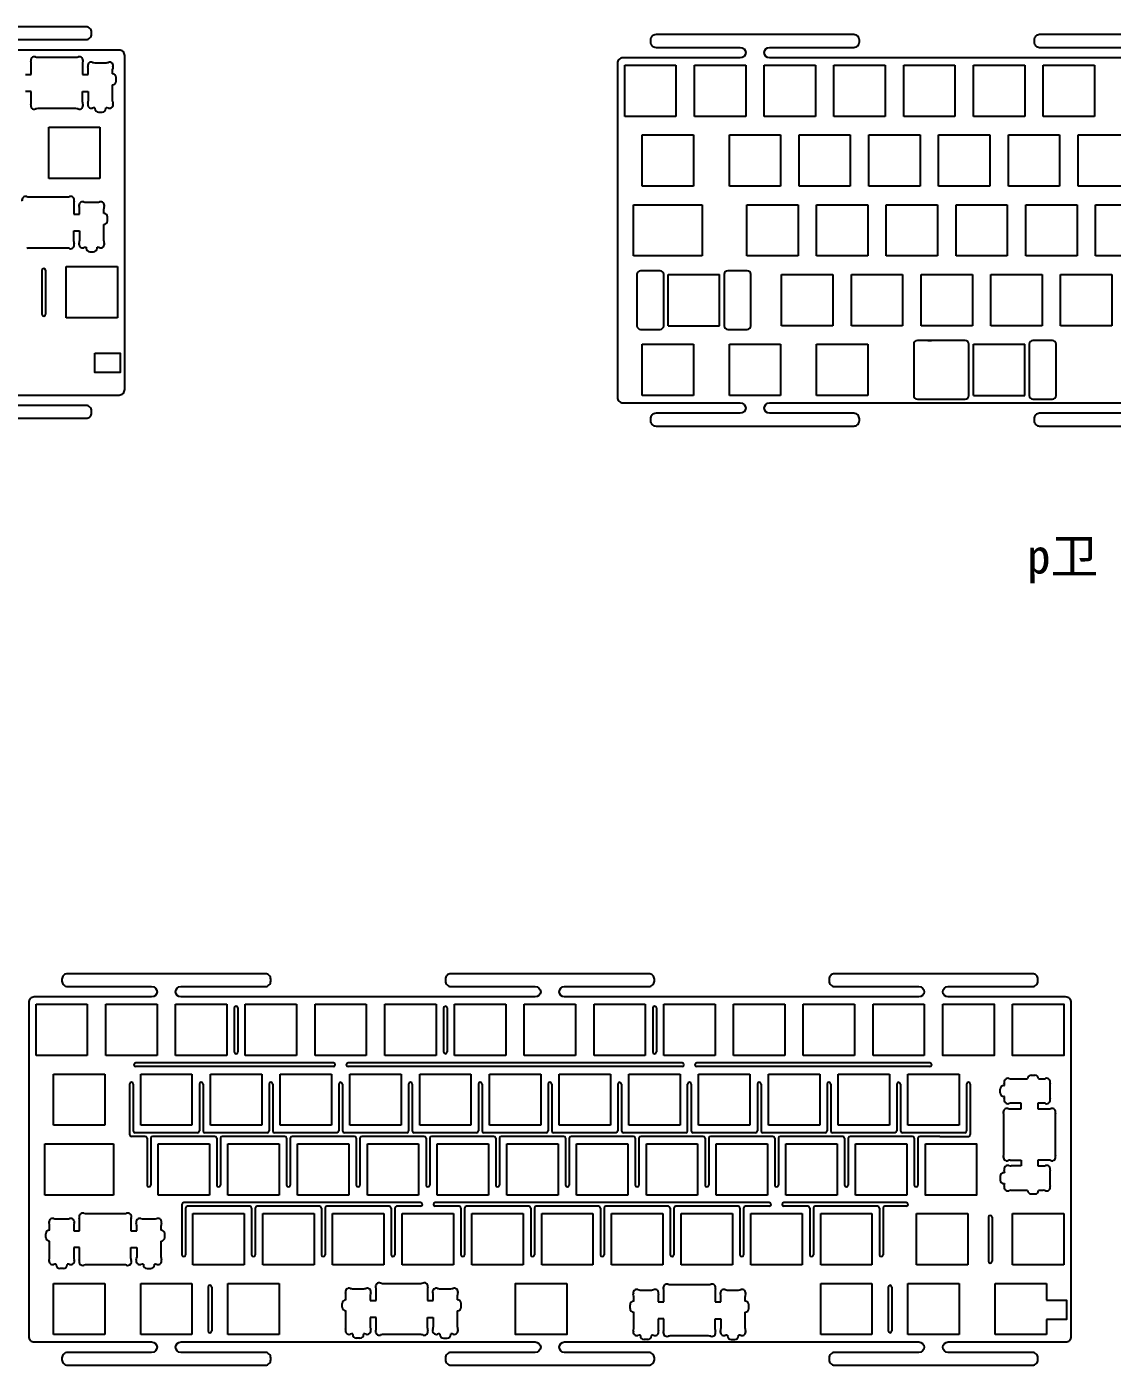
# Model space of a CAD drawing. Header units: millimetres. Extents: x 129 to 1846, y -253 to 443.
# Drawn here: x 895.4 to 1191.9, y 67.9 to 433.4 of the extents above; entities that cross this region are included whole.
import ezdxf

# ---------------------------------------------------------------- set-up
doc = ezdxf.new("R2010")
doc.units = ezdxf.units.MM
doc.layers.add('BoardOutLine', color=6, linetype='Continuous', true_color=0xff00ff)
doc.layers.add('SUIT-00-06_PBL7', color=7, linetype='Continuous')
doc.layers.add('上壳', color=10, linetype='Continuous')

msp = doc.modelspace()

# ---------------------------------------------------------------- linework, layer by layer
at = {"color": 0}
for p, q in [((1058.73, 422.87), (1072.73, 422.87)), ((1058.73, 408.87), (1058.73, 422.87)), ((1072.73, 422.87), (1072.73, 408.87)), ((1077.78, 422.87), (1091.78, 422.87)), ((1077.78, 408.87), (1077.78, 422.87)), ((1091.78, 422.87), (1091.78, 408.87)), ((1096.83, 422.87), (1110.83, 422.87)), ((1096.83, 408.87), (1096.83, 422.87)), ((1110.83, 422.87), (1110.83, 408.87)), ((1115.88, 422.87), (1129.88, 422.87)), ((1115.88, 408.87), (1115.88, 422.87)), ((1129.88, 422.87), (1129.88, 408.87)), ((1134.93, 422.87), (1148.93, 422.87)), ((1134.93, 408.87), (1134.93, 422.87)), ((1148.93, 422.87), (1148.93, 408.87)), ((1153.98, 422.87), (1167.98, 422.87)), ((1153.98, 408.87), (1153.98, 422.87)), ((1167.98, 422.87), (1167.98, 408.87)), ((1173.03, 422.87), (1187.03, 422.87)), ((1173.03, 408.87), (1173.03, 422.87)), ((1187.03, 422.87), (1187.03, 408.87)), ((901.4, 405.96), (915.4, 405.96)), ((901.4, 391.96), (901.4, 405.96)), ((915.4, 405.96), (915.4, 391.96)), ((1072.73, 408.87), (1058.73, 408.87)), ((1091.78, 408.87), (1077.78, 408.87)), ((1110.83, 408.87), (1096.83, 408.87)), ((1129.88, 408.87), (1115.88, 408.87)), ((1148.93, 408.87), (1134.93, 408.87)), ((1167.98, 408.87), (1153.98, 408.87)), ((1187.03, 408.87), (1173.03, 408.87)), ((1063.49, 403.82), (1077.49, 403.82)), ((1063.49, 389.82), (1063.49, 403.82)), ((1077.49, 403.82), (1077.49, 389.82)), ((1087.31, 403.82), (1101.3, 403.82)), ((1087.31, 389.82), (1087.31, 403.82)), ((1101.3, 403.82), (1101.3, 389.82)), ((1106.36, 403.82), (1120.35, 403.82)), ((1106.36, 389.82), (1106.36, 403.82)), ((1120.35, 403.82), (1120.35, 389.82)), ((1125.41, 403.82), (1139.4, 403.82)), ((1125.41, 389.82), (1125.41, 403.82)), ((1139.4, 403.82), (1139.4, 389.82)), ((1144.46, 403.82), (1158.45, 403.82)), ((1144.46, 389.82), (1144.46, 403.82)), ((1158.45, 403.82), (1158.45, 389.82)), ((1163.51, 403.82), (1177.5, 403.82)), ((1163.51, 389.82), (1163.51, 403.82)), ((1177.5, 403.82), (1177.5, 389.82)), ((1182.56, 403.82), (1196.55, 403.82)), ((1182.56, 389.82), (1182.56, 403.82)), ((915.4, 391.96), (901.4, 391.96)), ((1077.49, 389.82), (1063.49, 389.82)), ((1101.3, 389.82), (1087.31, 389.82)), ((1120.35, 389.82), (1106.36, 389.82)), ((1139.4, 389.82), (1125.41, 389.82)), ((1158.45, 389.82), (1144.46, 389.82)), ((1177.5, 389.82), (1163.51, 389.82)), ((1196.55, 389.82), (1182.56, 389.82)), ((1092.07, 384.77), (1106.07, 384.77)), ((1092.07, 370.77), (1092.07, 384.77)), ((1106.07, 384.77), (1106.07, 370.77)), ((1111.12, 384.77), (1125.12, 384.77)), ((1111.12, 370.77), (1111.12, 384.77)), ((1125.12, 384.77), (1125.12, 370.77)), ((1130.17, 384.77), (1144.17, 384.77)), ((1130.17, 370.77), (1130.17, 384.77)), ((1144.17, 384.77), (1144.17, 370.77)), ((1149.22, 384.77), (1163.22, 384.77)), ((1149.22, 370.77), (1149.22, 384.77)), ((1163.22, 384.77), (1163.22, 370.77)), ((1168.27, 384.77), (1182.27, 384.77)), ((1168.27, 370.77), (1168.27, 384.77)), ((1182.27, 384.77), (1182.27, 370.77)), ((1187.32, 384.77), (1201.32, 384.77)), ((1187.32, 370.77), (1187.32, 384.77)), ((1106.07, 370.77), (1092.07, 370.77)), ((1125.12, 370.77), (1111.12, 370.77)), ((1144.17, 370.77), (1130.17, 370.77)), ((1163.22, 370.77), (1149.22, 370.77)), ((1182.27, 370.77), (1168.27, 370.77)), ((1201.32, 370.77), (1187.32, 370.77)), ((906.16, 367.86), (920.16, 367.86)), ((906.16, 353.86), (906.16, 367.86)), ((920.16, 367.86), (920.16, 353.86)), ((1101.59, 365.72), (1115.59, 365.72)), ((1101.59, 351.72), (1101.59, 365.72)), ((1115.59, 365.72), (1115.59, 351.72)), ((1120.64, 365.72), (1134.64, 365.72)), ((1120.64, 351.72), (1120.64, 365.72)), ((1134.64, 365.72), (1134.64, 351.72)), ((1139.69, 365.72), (1153.69, 365.72)), ((1139.69, 351.72), (1139.69, 365.72)), ((1153.69, 365.72), (1153.69, 351.72)), ((1158.74, 365.72), (1172.74, 365.72)), ((1158.74, 351.72), (1158.74, 365.72)), ((1172.74, 365.72), (1172.74, 351.72)), ((1177.79, 365.72), (1191.79, 365.72)), ((1177.79, 351.72), (1177.79, 365.72)), ((1191.79, 365.72), (1191.79, 351.72)), ((920.16, 353.86), (906.16, 353.86)), ((1115.59, 351.72), (1101.59, 351.72)), ((1134.64, 351.72), (1120.64, 351.72)), ((1153.69, 351.72), (1139.69, 351.72)), ((1172.74, 351.72), (1158.74, 351.72)), ((1191.79, 351.72), (1177.79, 351.72)), ((1063.49, 346.67), (1077.49, 346.67)), ((1063.49, 332.67), (1063.49, 346.67)), ((1077.49, 346.67), (1077.49, 332.67)), ((1087.31, 346.67), (1101.3, 346.67)), ((1087.31, 332.67), (1087.31, 346.67)), ((1101.3, 346.67), (1101.3, 332.67)), ((1111.12, 346.67), (1125.12, 346.67)), ((1111.12, 332.67), (1111.12, 346.67)), ((1125.12, 346.67), (1125.12, 332.67)), ((1077.49, 332.67), (1063.49, 332.67)), ((1101.3, 332.67), (1087.31, 332.67)), ((1125.12, 332.67), (1111.12, 332.67)), ((897.96, 166.44), (911.96, 166.44)), ((897.96, 152.45), (897.96, 166.44)), ((911.96, 166.44), (911.96, 152.45)), ((917.01, 166.44), (931.01, 166.44)), ((917.01, 152.45), (917.01, 166.44)), ((931.01, 166.44), (931.01, 152.45)), ((936.06, 166.44), (950.06, 166.44)), ((936.06, 152.45), (936.06, 166.44)), ((950.06, 166.44), (950.06, 152.45)), ((955.11, 166.44), (969.11, 166.44)), ((955.11, 152.45), (955.11, 166.44)), ((969.11, 166.44), (969.11, 152.45)), ((974.16, 166.44), (988.16, 166.44)), ((974.16, 152.45), (974.16, 166.44)), ((988.16, 166.44), (988.16, 152.45)), ((993.21, 166.44), (1007.21, 166.44)), ((993.21, 152.45), (993.21, 166.44)), ((1007.21, 166.44), (1007.21, 152.45)), ((1012.26, 166.44), (1026.26, 166.44)), ((1012.26, 152.45), (1012.26, 166.44)), ((1026.26, 166.44), (1026.26, 152.45)), ((1031.31, 166.44), (1045.31, 166.44)), ((1031.31, 152.45), (1031.31, 166.44)), ((1045.31, 166.44), (1045.31, 152.45)), ((1050.36, 166.44), (1064.36, 166.44)), ((1050.36, 152.45), (1050.36, 166.44)), ((1064.36, 166.44), (1064.36, 152.45)), ((1069.41, 166.44), (1083.41, 166.44)), ((1069.41, 152.45), (1069.41, 166.44)), ((1083.41, 166.44), (1083.41, 152.45)), ((1088.46, 166.44), (1102.46, 166.44)), ((1088.46, 152.45), (1088.46, 166.44)), ((1102.46, 166.44), (1102.46, 152.45)), ((1107.51, 166.44), (1121.51, 166.44)), ((1107.51, 152.45), (1107.51, 166.44)), ((1121.51, 166.44), (1121.51, 152.45)), ((1126.56, 166.44), (1140.56, 166.44)), ((1126.56, 152.45), (1126.56, 166.44)), ((1140.56, 166.44), (1140.56, 152.45)), ((911.96, 152.45), (897.96, 152.45)), ((931.01, 152.45), (917.01, 152.45)), ((950.06, 152.45), (936.06, 152.45)), ((969.11, 152.45), (955.11, 152.45)), ((988.16, 152.45), (974.16, 152.45)), ((1007.21, 152.45), (993.21, 152.45)), ((1026.26, 152.45), (1012.26, 152.45)), ((1045.31, 152.45), (1031.31, 152.45)), ((1064.36, 152.45), (1050.36, 152.45)), ((1083.41, 152.45), (1069.41, 152.45)), ((1102.46, 152.45), (1088.46, 152.45)), ((1121.51, 152.45), (1107.51, 152.45)), ((1140.56, 152.45), (1126.56, 152.45)), ((902.72, 147.4), (916.72, 147.4)), ((902.72, 133.4), (902.72, 147.4)), ((916.72, 147.4), (916.72, 133.4)), ((926.53, 147.4), (940.53, 147.4)), ((926.53, 133.4), (926.53, 147.4)), ((940.53, 147.4), (940.53, 133.4)), ((945.58, 147.4), (959.58, 147.4)), ((945.58, 133.4), (945.58, 147.4)), ((959.58, 147.4), (959.58, 133.4)), ((964.63, 147.4), (978.63, 147.4)), ((964.63, 133.4), (964.63, 147.4)), ((978.63, 147.4), (978.63, 133.4)), ((983.68, 147.4), (997.68, 147.4)), ((983.68, 133.4), (983.68, 147.4)), ((997.68, 147.4), (997.68, 133.4)), ((1002.73, 147.4), (1016.73, 147.4)), ((1002.73, 133.4), (1002.73, 147.4)), ((1016.73, 147.4), (1016.73, 133.4)), ((1021.78, 147.4), (1035.78, 147.4)), ((1021.78, 133.4), (1021.78, 147.4)), ((1035.78, 147.4), (1035.78, 133.4)), ((1040.83, 147.4), (1054.83, 147.4)), ((1040.83, 133.4), (1040.83, 147.4)), ((1054.83, 147.4), (1054.83, 133.4)), ((1059.88, 147.4), (1073.88, 147.4)), ((1059.88, 133.4), (1059.88, 147.4)), ((1073.88, 147.4), (1073.88, 133.4)), ((1078.93, 147.4), (1092.93, 147.4)), ((1078.93, 133.4), (1078.93, 147.4)), ((1092.93, 147.4), (1092.93, 133.4)), ((1097.98, 147.4), (1111.98, 147.4)), ((1097.98, 133.4), (1097.98, 147.4)), ((1111.98, 147.4), (1111.98, 133.4)), ((1117.03, 147.4), (1131.03, 147.4)), ((1117.03, 133.4), (1117.03, 147.4)), ((1131.03, 147.4), (1131.03, 133.4)), ((1136.08, 147.4), (1150.08, 147.4)), ((1136.08, 133.4), (1136.08, 147.4)), ((1150.08, 147.4), (1150.08, 133.4)), ((916.72, 133.4), (902.72, 133.4)), ((940.53, 133.4), (926.53, 133.4)), ((959.58, 133.4), (945.58, 133.4)), ((978.63, 133.4), (964.63, 133.4)), ((997.68, 133.4), (983.68, 133.4)), ((1016.73, 133.4), (1002.73, 133.4)), ((1035.78, 133.4), (1021.78, 133.4)), ((1054.83, 133.4), (1040.83, 133.4)), ((1073.88, 133.4), (1059.88, 133.4)), ((1092.93, 133.4), (1078.93, 133.4)), ((1111.98, 133.4), (1097.98, 133.4)), ((1131.03, 133.4), (1117.03, 133.4)), ((1150.08, 133.4), (1136.08, 133.4)), ((931.3, 128.35), (945.29, 128.35)), ((931.3, 114.35), (931.3, 128.35)), ((945.29, 128.35), (945.29, 114.35)), ((950.35, 128.35), (964.34, 128.35)), ((950.35, 114.35), (950.35, 128.35)), ((964.34, 128.35), (964.34, 114.35)), ((969.4, 128.35), (983.39, 128.35)), ((969.4, 114.35), (969.4, 128.35)), ((983.39, 128.35), (983.39, 114.35)), ((988.45, 128.35), (1002.44, 128.35)), ((988.45, 114.35), (988.45, 128.35)), ((1002.44, 128.35), (1002.44, 114.35)), ((1007.49, 128.35), (1021.49, 128.35)), ((1007.49, 114.35), (1007.49, 128.35)), ((1021.49, 128.35), (1021.49, 114.35)), ((1026.54, 128.35), (1040.54, 128.35)), ((1026.54, 114.35), (1026.54, 128.35)), ((1040.54, 128.35), (1040.54, 114.35)), ((1045.59, 128.35), (1059.59, 128.35)), ((1045.59, 114.35), (1045.59, 128.35)), ((1059.59, 128.35), (1059.59, 114.35)), ((1064.64, 128.35), (1078.64, 128.35)), ((1064.64, 114.35), (1064.64, 128.35)), ((1078.64, 128.35), (1078.64, 114.35)), ((1083.69, 128.35), (1097.69, 128.35)), ((1083.69, 114.35), (1083.69, 128.35)), ((1097.69, 128.35), (1097.69, 114.35)), ((1102.74, 128.35), (1116.74, 128.35)), ((1102.74, 114.35), (1102.74, 128.35)), ((1116.74, 128.35), (1116.74, 114.35)), ((1121.79, 128.35), (1135.79, 128.35)), ((1121.79, 114.35), (1121.79, 128.35)), ((1135.79, 128.35), (1135.79, 114.35)), ((945.29, 114.35), (931.3, 114.35)), ((964.34, 114.35), (950.35, 114.35)), ((983.39, 114.35), (969.4, 114.35)), ((1002.44, 114.35), (988.45, 114.35)), ((1021.49, 114.35), (1007.49, 114.35)), ((1040.54, 114.35), (1026.54, 114.35)), ((1059.59, 114.35), (1045.59, 114.35)), ((1078.64, 114.35), (1064.64, 114.35)), ((1097.69, 114.35), (1083.69, 114.35)), ((1116.74, 114.35), (1102.74, 114.35)), ((1135.79, 114.35), (1121.79, 114.35)), ((940.82, 109.3), (954.82, 109.3)), ((940.82, 95.3), (940.82, 109.3)), ((954.82, 109.3), (954.82, 95.3)), ((959.87, 109.3), (973.87, 109.3)), ((959.87, 95.3), (959.87, 109.3)), ((973.87, 109.3), (973.87, 95.3)), ((978.92, 109.3), (992.92, 109.3)), ((978.92, 95.3), (978.92, 109.3)), ((992.92, 109.3), (992.92, 95.3)), ((997.97, 109.3), (1011.97, 109.3)), ((997.97, 95.3), (997.97, 109.3)), ((1011.97, 109.3), (1011.97, 95.3)), ((1017.02, 109.3), (1031.02, 109.3)), ((1017.02, 95.3), (1017.02, 109.3)), ((1031.02, 109.3), (1031.02, 95.3)), ((1036.07, 109.3), (1050.07, 109.3)), ((1036.07, 95.3), (1036.07, 109.3)), ((1050.07, 109.3), (1050.07, 95.3)), ((1055.12, 109.3), (1069.12, 109.3)), ((1055.12, 95.3), (1055.12, 109.3)), ((1069.12, 109.3), (1069.12, 95.3)), ((1074.17, 109.3), (1088.17, 109.3)), ((1074.17, 95.3), (1074.17, 109.3)), ((1088.17, 109.3), (1088.17, 95.3)), ((1093.22, 109.3), (1107.22, 109.3)), ((1093.22, 95.3), (1093.22, 109.3)), ((1107.22, 109.3), (1107.22, 95.3)), ((1112.27, 109.3), (1126.27, 109.3)), ((1112.27, 95.3), (1112.27, 109.3)), ((1126.27, 109.3), (1126.27, 95.3)), ((1138.46, 109.3), (1152.46, 109.3)), ((1138.46, 95.3), (1138.46, 109.3)), ((1152.46, 109.3), (1152.46, 95.3)), ((1164.66, 109.3), (1178.66, 109.3)), ((1164.66, 95.3), (1164.66, 109.3)), ((1178.66, 109.3), (1178.66, 95.3)), ((954.82, 95.3), (940.82, 95.3)), ((973.87, 95.3), (959.87, 95.3)), ((992.92, 95.3), (978.92, 95.3)), ((1011.97, 95.3), (997.97, 95.3)), ((1031.02, 95.3), (1017.02, 95.3)), ((1050.07, 95.3), (1036.07, 95.3)), ((1069.12, 95.3), (1055.12, 95.3)), ((1088.17, 95.3), (1074.17, 95.3)), ((1107.22, 95.3), (1093.22, 95.3)), ((1126.27, 95.3), (1112.27, 95.3)), ((1152.46, 95.3), (1138.46, 95.3)), ((1178.66, 95.3), (1164.66, 95.3)), ((902.72, 90.25), (916.72, 90.25)), ((902.72, 76.25), (902.72, 90.25)), ((916.72, 90.25), (916.72, 76.25)), ((926.53, 90.25), (940.53, 90.25)), ((926.53, 76.25), (926.53, 90.25)), ((940.53, 90.25), (940.53, 76.25)), ((950.35, 90.25), (964.34, 90.25)), ((950.35, 76.25), (950.35, 90.25)), ((964.34, 90.25), (964.34, 76.25)), ((1112.27, 90.25), (1126.27, 90.25)), ((1112.27, 76.25), (1112.27, 90.25)), ((1126.27, 90.25), (1126.27, 76.25)), ((1136.08, 90.25), (1150.08, 90.25)), ((1136.08, 76.25), (1136.08, 90.25)), ((1150.08, 90.25), (1150.08, 76.25)), ((1159.9, 76.25), (1159.9, 90.25)), ((1159.9, 90.25), (1173.89, 90.25)), ((1173.89, 90.25), (1173.89, 85.69)), ((1173.89, 80.38), (1173.89, 76.25)), ((916.72, 76.25), (902.72, 76.25)), ((940.53, 76.25), (926.53, 76.25)), ((964.34, 76.25), (950.35, 76.25)), ((1126.27, 76.25), (1112.27, 76.25)), ((1150.08, 76.25), (1136.08, 76.25)), ((1173.89, 76.25), (1159.9, 76.25))]:
    msp.add_line(p, q, dxfattribs=at)
at = {"color": 7, "true_color": 0xffffff}
for p, q in [((1070.63, 365.74), (1084.63, 365.74)), ((1070.63, 351.74), (1070.63, 365.74)), ((1084.63, 351.74), (1084.63, 365.74)), ((1070.63, 351.74), (1084.63, 351.74)), ((1153.98, 346.67), (1167.98, 346.67)), ((1153.98, 332.67), (1153.98, 346.67)), ((1167.98, 332.67), (1167.98, 346.67)), ((1153.98, 332.67), (1167.98, 332.67))]:
    msp.add_line(p, q, dxfattribs=at)
msp.add_line((1084.63, 351.74), (1084.63, 365.74))
at = {"linetype": 'Continuous'}
for points in [[(888.6, 429.86), (911.6, 429.86, 0.414214), (913.1, 431.36), (913.1, 431.86, 0.414214), (911.6, 433.36), (857.56, 433.36, 0.414214)], [(1195.06, 424.87), (1098.33, 424.87, -0.399638), (1096.83, 426.29, -0.399638), (1098.33, 427.72), (1121.33, 427.72, 0.414214), (1122.83, 429.22), (1122.83, 429.72, 0.414214), (1121.33, 431.22), (1067.29, 431.22, 0.414214), (1065.79, 429.72), (1065.79, 429.22, 0.414214), (1067.29, 427.72), (1090.29, 427.72, -0.399638), (1091.79, 426.29, -0.399638), (1090.29, 424.87), (1058.23, 424.87, 0.414214), (1056.73, 423.37)], [(1226.1, 431.22), (1172.06, 431.22, 0.414214), (1170.56, 429.72), (1170.56, 429.22, 0.414214), (1172.06, 427.72), (1195.06, 427.72, -0.399638)], [(888.6, 332.8), (920.66, 332.8, 0.414214), (922.16, 334.3), (922.16, 425.51, 0.414214), (920.66, 427.01), (888.6, 427.01, -0.399638)], [(1056.73, 423.37), (1056.73, 332.17, 0.414214), (1058.23, 330.67), (1090.29, 330.67, -0.399638), (1091.79, 329.24, -0.399638), (1090.29, 327.82), (1067.29, 327.82, 0.414214), (1065.79, 326.32), (1065.79, 325.82, 0.414214), (1067.29, 324.32), (1121.33, 324.32, 0.414214), (1122.83, 325.82), (1122.83, 326.32, 0.414214), (1121.33, 327.82), (1098.33, 327.82, -0.399638), (1096.83, 329.24, -0.399638), (1098.33, 330.67), (1195.06, 330.67, -0.399638)], [(857.56, 326.45), (911.6, 326.45, 0.414214), (913.1, 327.95), (913.1, 328.45, 0.414214), (911.6, 329.95), (888.6, 329.95, -0.399638)], [(1195.06, 327.82), (1172.06, 327.82, 0.414214), (1170.56, 326.32), (1170.56, 325.82, 0.414214), (1172.06, 324.32), (1226.1, 324.32, 0.414214)]]:
    msp.add_lwpolyline(points, format="xyb", dxfattribs=at)
msp.add_lwpolyline([(914.05, 344.25), (920.89, 344.25), (920.89, 338.94), (914.05, 338.94)], close=True)
msp.add_lwpolyline([(895.96, 121.34), (895.96, 76.24), (895.96, 75.74, 0.414214), (897.46, 74.24), (929.52, 74.24, -0.399638), (931.01, 72.82, -0.399638), (929.52, 71.39), (906.52, 71.39, 0.414214), (905.02, 69.89), (905.02, 69.39, 0.414214), (906.52, 67.89), (933.54, 67.89), (960.56, 67.89, 0.414214), (962.06, 69.39), (962.06, 69.89, 0.414214), (960.56, 71.39), (937.56, 71.39, -0.399638), (936.06, 72.82, -0.399638), (937.56, 74.24), (1034.29, 74.24, -0.399638), (1035.78, 72.82, -0.399638), (1034.29, 71.39), (1011.29, 71.39, 0.414214), (1009.79, 69.89), (1009.79, 69.39, 0.414214), (1011.29, 67.89), (1038.31, 67.89), (1065.33, 67.89, 0.414214), (1066.83, 69.39), (1066.83, 69.89, 0.414214), (1065.33, 71.39), (1042.33, 71.39, -0.399638), (1040.83, 72.82, -0.399638), (1042.33, 74.24), (1139.06, 74.24, -0.399638), (1140.55, 72.82, -0.399638), (1139.06, 71.39), (1116.06, 71.39, 0.414214), (1114.56, 69.89), (1114.56, 69.39, 0.414214), (1116.06, 67.89), (1143.08, 67.89), (1170.1, 67.89, 0.414214), (1171.6, 69.39), (1171.6, 69.89, 0.414214), (1170.1, 71.39), (1147.1, 71.39, -0.399638), (1145.6, 72.82, -0.399638), (1147.1, 74.24), (1179.16, 74.24, 0.414214), (1180.66, 75.74), (1180.66, 121.34), (1180.66, 166.94, 0.414214), (1179.16, 168.44), (1147.1, 168.44, -0.399638), (1145.6, 169.87, -0.399638), (1147.1, 171.29), (1170.1, 171.29, 0.414214), (1171.6, 172.79), (1171.6, 173.29, 0.414214), (1170.1, 174.79), (1143.08, 174.79), (1116.06, 174.79, 0.414214), (1114.56, 173.29), (1114.56, 172.79, 0.414214), (1116.06, 171.29), (1139.06, 171.29, -0.399638), (1140.55, 169.87, -0.399638), (1139.06, 168.44), (1042.33, 168.44, -0.399638), (1040.83, 169.87, -0.399638), (1042.33, 171.29), (1065.33, 171.29, 0.414214), (1066.83, 172.79), (1066.83, 173.29, 0.414214), (1065.33, 174.79), (1038.31, 174.79), (1011.29, 174.79, 0.414214), (1009.79, 173.29), (1009.79, 172.79, 0.414214), (1011.29, 171.29), (1034.29, 171.29, -0.399638), (1035.78, 169.87, -0.399638), (1034.29, 168.44), (937.56, 168.44, -0.399638), (936.06, 169.87, -0.399638), (937.56, 171.29), (960.56, 171.29, 0.414214), (962.06, 172.79), (962.06, 173.29, 0.414214), (960.56, 174.79), (933.54, 174.79), (906.52, 174.79, 0.414214), (905.02, 173.29), (905.02, 172.79, 0.414214), (906.52, 171.29), (929.52, 171.29, -0.399638), (931.01, 169.87, -0.399638), (929.52, 168.44), (897.46, 168.44, 0.414214), (895.96, 166.94), (895.96, 166.44)], format="xyb", close=True, dxfattribs=at)
at = {"color": 0}
for points in [[(1145.61, 166.44), (1159.61, 166.44), (1159.61, 152.44), (1145.61, 152.44)], [(1164.66, 166.44), (1178.66, 166.44), (1178.66, 152.44), (1164.66, 152.44)], [(1140.84, 128.35), (1154.84, 128.35), (1154.84, 114.35), (1140.84, 114.35)], [(1042.93, 90.25), (1042.93, 76.25), (1028.93, 76.25), (1028.93, 90.25)]]:
    msp.add_lwpolyline(points, close=True, dxfattribs=at)
msp.add_lwpolyline([(1173.89, 85.69), (1179.39, 85.69), (1179.39, 80.38), (1173.89, 80.38)])
at = {"layer": 'BoardOutLine'}
for p, q in [((899.56, 366.86), (899.56, 354.86)), ((900.56, 366.86), (900.56, 354.86)), ((952.08, 165.44), (952.08, 153.45)), ((953.08, 165.44), (953.08, 153.45)), ((1009.23, 165.44), (1009.23, 153.45)), ((1010.23, 165.44), (1010.23, 153.45)), ((1066.38, 165.44), (1066.38, 153.45)), ((1067.38, 165.44), (1067.38, 153.45)), ((1158.06, 108.3), (1158.06, 96.3)), ((1159.06, 108.3), (1159.06, 96.3)), ((944.94, 89.25), (944.94, 77.25)), ((945.94, 89.25), (945.94, 77.25)), ((1130.68, 89.25), (1130.68, 77.25)), ((1131.68, 89.25), (1131.68, 77.25))]:
    msp.add_line(p, q, dxfattribs=at)
for centre, start, end in [((900.06, 366.86), 0, 180), ((900.06, 354.86), 180, 0), ((952.58, 165.44), 0, 180), ((1009.73, 165.44), 0, 180), ((1066.88, 165.44), 0, 180), ((952.58, 153.45), 180, 0), ((1009.73, 153.45), 180, 0), ((1066.88, 153.45), 180, 0), ((1158.56, 108.3), 0, 180), ((1158.56, 96.3), 180, 0), ((945.44, 89.25), 0, 180), ((1131.18, 89.25), 0, 180), ((945.44, 77.25), 180, 0), ((1131.18, 77.25), 180, 0)]:
    msp.add_arc(centre, 0.5, start, end, dxfattribs=at)
at = {"layer": 'SUIT-00-06_PBL7', "color": 7, "linetype": 'Continuous'}
for p, q in [((1061.11, 370.77), (1061.11, 384.77)), ((1061.11, 384.77), (1079.87, 384.77)), ((1079.87, 384.77), (1079.87, 370.77)), ((1079.87, 370.77), (1061.11, 370.77)), ((1062.08, 365.74), (1062.08, 351.74)), ((1068.38, 366.74), (1063.08, 366.74)), ((1069.38, 351.74), (1069.38, 365.74)), ((1085.88, 365.74), (1085.88, 351.74)), ((1092.18, 366.74), (1086.88, 366.74)), ((1093.18, 351.74), (1093.18, 365.74)), ((1063.08, 350.74), (1068.38, 350.74)), ((1086.88, 350.74), (1092.18, 350.74)), ((1151.73, 347.67), (1138.66, 347.67)), ((1175.53, 347.67), (1170.23, 347.67)), ((1137.66, 346.67), (1137.66, 332.67)), ((1152.73, 332.67), (1152.73, 346.67)), ((1169.23, 346.67), (1169.23, 332.67)), ((1176.53, 332.67), (1176.53, 346.67)), ((1138.66, 331.67), (1151.73, 331.67)), ((1170.23, 331.67), (1175.53, 331.67)), ((900.34, 114.35), (900.34, 128.35)), ((900.34, 128.35), (919.1, 128.35)), ((919.1, 128.35), (919.1, 114.35)), ((919.1, 114.35), (900.34, 114.35))]:
    msp.add_line(p, q, dxfattribs=at)
for centre, start, end in [((1063.08, 365.74), 90, 180), ((1068.38, 365.74), 0, 90), ((1086.88, 365.74), 90, 180), ((1092.18, 365.74), 0, 90), ((1063.08, 351.74), 180, 270), ((1068.38, 351.74), 270, 0), ((1086.88, 351.74), 180, 270), ((1092.18, 351.74), 270, 0), ((1138.66, 346.67), 90, 180), ((1151.73, 346.67), 0, 90), ((1170.23, 346.67), 90, 180), ((1175.53, 346.67), 0, 90), ((1138.66, 332.67), 180, 270), ((1151.73, 332.67), 270, 0), ((1170.23, 332.67), 180, 270), ((1175.53, 332.67), 270, 0)]:
    msp.add_arc(centre, 1, start, end, dxfattribs=at)
at = {"layer": '上壳'}
for p, q in [((898.42, 425.01), (908.86, 425.01)), ((895.06, 420.31), (896.64, 420.31)), ((896.64, 420.31), (896.64, 423.23)), ((910.64, 423.23), (910.64, 420.31)), ((910.64, 420.31), (912.21, 420.31)), ((912.21, 420.31), (912.21, 421.76)), ((913.99, 423.54), (917.08, 423.54)), ((918.86, 420.51), (918.86, 421.76)), ((918.86, 413.01), (918.86, 417.51)), ((919.86, 418.51), (919.86, 419.51)), ((896.64, 415.71), (895.06, 415.71)), ((896.64, 412.78), (896.64, 415.71)), ((910.64, 412.78), (910.64, 415.71)), ((910.64, 415.71), (912.21, 415.71)), ((912.21, 415.71), (912.21, 413.01)), ((908.86, 411.01), (898.42, 411.01)), ((913.99, 411.24), (914.04, 411.24)), ((914.04, 411.24), (914.04, 411.04)), ((915.04, 410.04), (916.04, 410.04)), ((917.04, 411.04), (917.04, 411.24)), ((917.04, 411.24), (917.08, 411.24)), ((896.03, 386.91), (906.48, 386.91)), ((908.25, 385.13), (908.25, 382.21)), ((911.61, 385.44), (914.7, 385.44)), ((908.25, 382.21), (909.83, 382.21)), ((909.83, 382.21), (909.83, 383.66)), ((916.48, 382.41), (916.48, 383.66)), ((917.48, 380.41), (917.48, 381.41)), ((908.25, 374.69), (908.25, 377.61)), ((908.25, 377.61), (909.83, 377.61)), ((909.83, 377.61), (909.83, 374.92)), ((916.48, 374.92), (916.48, 379.41)), ((906.48, 372.91), (896.03, 372.91)), ((911.61, 373.14), (911.65, 373.14)), ((911.65, 373.14), (911.65, 372.94)), ((914.65, 372.94), (914.65, 373.14)), ((914.65, 373.14), (914.7, 373.14)), ((912.65, 371.94), (913.65, 371.94)), ((1142.48, 347.64), (1141.48, 347.64)), ((979.16, 150.42), (925.18, 150.42)), ((979.66, 149.92), (979.66, 149.92)), ((982.66, 149.92), (982.66, 149.92)), ((1074.41, 150.42), (983.16, 150.42)), ((1074.91, 149.92), (1074.91, 149.92)), ((1077.91, 149.92), (1077.91, 149.92)), ((1142.08, 150.42), (1078.41, 150.42)), ((979.16, 149.42), (925.18, 149.42)), ((1074.41, 149.42), (983.16, 149.42)), ((1142.08, 149.42), (1078.41, 149.42)), ((1169.77, 147.1), (1170.77, 147.1)), ((923.51, 144.65), (923.51, 130.87)), ((924.51, 144.65), (924.51, 131.87)), ((942.56, 144.65), (942.56, 131.87)), ((943.56, 144.65), (943.56, 131.87)), ((961.61, 144.65), (961.61, 131.87)), ((962.61, 144.65), (962.61, 131.87)), ((980.66, 144.65), (980.66, 131.87)), ((981.66, 144.65), (981.66, 131.87)), ((999.71, 144.65), (999.71, 131.87)), ((1000.71, 144.65), (1000.71, 131.87)), ((1018.76, 144.65), (1018.76, 131.87)), ((1019.76, 144.65), (1019.76, 131.87)), ((1037.81, 144.65), (1037.81, 131.87)), ((1038.81, 144.65), (1038.81, 131.87)), ((1056.86, 144.65), (1056.86, 131.87)), ((1057.86, 144.65), (1057.86, 131.87)), ((1075.91, 131.87), (1075.91, 144.65)), ((1076.91, 144.65), (1076.91, 131.87)), ((1094.96, 144.65), (1094.96, 131.87)), ((1095.96, 144.65), (1095.96, 131.87)), ((1114.01, 144.65), (1114.01, 131.87)), ((1115.01, 144.65), (1115.01, 131.87)), ((1133.06, 144.65), (1133.06, 131.87)), ((1134.06, 144.65), (1134.06, 131.87)), ((1152.11, 144.65), (1152.11, 131.87)), ((1153.11, 144.65), (1153.11, 130.87)), ((1161.3, 142.27), (1161.3, 143.27)), ((1162.3, 144.27), (1162.5, 144.27)), ((1162.5, 144.27), (1162.5, 144.32)), ((1164.28, 146.1), (1168.77, 146.1)), ((1171.77, 146.1), (1173.03, 146.1)), ((1174.8, 144.32), (1174.8, 141.23)), ((1162.5, 141.27), (1162.3, 141.27)), ((1162.5, 141.23), (1162.5, 141.27)), ((1166.97, 139.45), (1164.28, 139.45)), ((1166.97, 137.87), (1166.97, 139.45)), ((1173.03, 139.45), (1171.57, 139.45)), ((1171.57, 139.45), (1171.57, 137.87)), ((1162.27, 125.65), (1162.27, 136.09)), ((1164.05, 137.87), (1166.97, 137.87)), ((1171.57, 137.87), (1174.5, 137.87)), ((1176.27, 136.09), (1176.27, 125.65)), ((927.77, 130.37), (924.01, 130.37)), ((942.06, 131.37), (925.01, 131.37)), ((928.27, 129.87), (928.27, 117.09)), ((929.27, 129.87), (929.27, 117.09)), ((946.82, 130.37), (929.77, 130.37)), ((961.11, 131.37), (944.06, 131.37)), ((947.32, 129.87), (947.32, 117.09)), ((948.32, 129.87), (948.32, 117.09)), ((965.87, 130.37), (948.82, 130.37)), ((980.16, 131.37), (963.11, 131.37)), ((966.37, 129.87), (966.37, 117.09)), ((967.37, 129.87), (967.37, 117.09)), ((984.92, 130.37), (967.87, 130.37)), ((999.21, 131.37), (982.16, 131.37)), ((985.42, 129.87), (985.42, 117.09)), ((986.42, 129.87), (986.42, 117.09)), ((1003.97, 130.37), (986.92, 130.37)), ((1018.26, 131.37), (1001.21, 131.37)), ((1004.47, 129.87), (1004.47, 117.09)), ((1005.47, 129.87), (1005.47, 117.09)), ((1023.02, 130.37), (1005.97, 130.37)), ((1037.31, 131.37), (1020.26, 131.37)), ((1023.52, 129.87), (1023.52, 117.09)), ((1024.52, 129.87), (1024.52, 117.09)), ((1042.07, 130.37), (1025.02, 130.37)), ((1056.36, 131.37), (1039.31, 131.37)), ((1042.57, 129.87), (1042.57, 117.09)), ((1043.57, 129.87), (1043.57, 117.09)), ((1061.12, 130.37), (1044.07, 130.37)), ((1075.41, 131.37), (1058.36, 131.37)), ((1061.62, 129.87), (1061.62, 117.09)), ((1062.62, 129.87), (1062.62, 117.09)), ((1080.17, 130.37), (1063.12, 130.37)), ((1094.46, 131.37), (1077.41, 131.37)), ((1080.67, 129.87), (1080.67, 117.09)), ((1081.67, 129.87), (1081.67, 117.09)), ((1099.22, 130.37), (1082.17, 130.37)), ((1113.51, 131.37), (1096.46, 131.37)), ((1099.72, 129.87), (1099.72, 117.09)), ((1100.72, 129.87), (1100.72, 117.09)), ((1118.27, 130.37), (1101.22, 130.37)), ((1132.56, 131.37), (1115.51, 131.37)), ((1118.77, 129.87), (1118.77, 117.09)), ((1119.77, 129.87), (1119.77, 117.09)), ((1137.32, 130.37), (1120.27, 130.37)), ((1151.61, 131.37), (1134.56, 131.37)), ((1137.82, 129.87), (1137.82, 117.09)), ((1138.82, 129.87), (1138.82, 117.09)), ((1144.76, 130.37), (1139.32, 130.37)), ((1144.76, 130.37), (1146, 130.37)), ((1146, 130.37), (1152.61, 130.37)), ((1152.61, 130.37), (1152.61, 130.37)), ((1164.05, 123.87), (1166.97, 123.87)), ((1166.97, 122.3), (1164.28, 122.3)), ((1166.97, 123.87), (1166.97, 122.3)), ((1174.5, 123.87), (1171.57, 123.87)), ((1171.57, 123.87), (1171.57, 122.3)), ((1171.57, 122.3), (1173.03, 122.3)), ((1161.3, 119.47), (1161.3, 118.47)), ((1162.5, 120.47), (1162.3, 120.47)), ((1162.3, 117.47), (1162.5, 117.47)), ((1162.5, 120.52), (1162.5, 120.47)), ((1162.5, 117.47), (1162.5, 117.43)), ((1174.8, 120.52), (1174.8, 117.43)), ((1164.28, 115.65), (1168.77, 115.65)), ((1169.77, 114.65), (1170.77, 114.65)), ((1171.77, 115.65), (1173.03, 115.65)), ((937.79, 111.82), (937.79, 98.04)), ((1002.97, 112.32), (938.29, 112.32)), ((938.79, 110.82), (938.79, 98.04)), ((956.34, 111.32), (939.29, 111.32)), ((956.84, 110.82), (956.84, 98.04)), ((957.84, 110.82), (957.84, 98.04)), ((975.39, 111.32), (958.34, 111.32)), ((975.89, 110.82), (975.89, 98.04)), ((976.89, 110.82), (976.89, 98.04)), ((994.44, 111.32), (977.39, 111.32)), ((994.94, 110.82), (994.94, 98.04)), ((995.94, 110.82), (995.94, 98.04)), ((1002.97, 111.32), (996.44, 111.32)), ((1003.47, 111.82), (1003.47, 111.82)), ((1006.47, 111.82), (1006.47, 111.82)), ((1098.22, 112.32), (1006.97, 112.32)), ((1013.5, 111.32), (1006.97, 111.32)), ((1014, 110.82), (1014, 98.04)), ((1015, 110.82), (1015, 98.04)), ((1032.55, 111.32), (1015.5, 111.32)), ((1033.05, 110.82), (1033.05, 98.04)), ((1034.05, 110.82), (1034.05, 98.04)), ((1051.6, 111.32), (1034.55, 111.32)), ((1052.1, 110.82), (1052.1, 98.04)), ((1053.1, 110.82), (1053.1, 98.04)), ((1070.65, 111.32), (1053.6, 111.32)), ((1071.15, 110.82), (1071.15, 98.04)), ((1072.15, 110.82), (1072.15, 98.04)), ((1089.7, 111.32), (1072.65, 111.32)), ((1090.2, 110.82), (1090.2, 98.04)), ((1091.2, 110.82), (1091.2, 98.04)), ((1098.22, 111.32), (1091.7, 111.32)), ((1098.72, 111.82), (1098.72, 111.82)), ((1101.72, 111.82), (1101.72, 111.82)), ((1135.63, 112.32), (1102.22, 112.32)), ((1108.75, 111.32), (1102.22, 111.32)), ((1109.25, 110.82), (1109.25, 98.04)), ((1110.25, 110.82), (1110.25, 98.04)), ((1127.8, 111.32), (1110.75, 111.32)), ((1128.3, 110.82), (1128.3, 98.04)), ((1129.3, 110.82), (1129.3, 98.04)), ((1135.63, 111.32), (1129.8, 111.32)), ((901.64, 104.8), (901.64, 106.05)), ((903.42, 107.83), (906.51, 107.83)), ((908.29, 106.05), (908.29, 104.6)), ((909.86, 104.6), (909.86, 107.52)), ((911.64, 109.3), (922.08, 109.3)), ((923.86, 107.52), (923.86, 104.6)), ((925.44, 104.6), (925.44, 106.05)), ((927.22, 107.83), (930.31, 107.83)), ((932.09, 104.8), (932.09, 106.05)), ((900.64, 102.8), (900.64, 103.8)), ((908.29, 104.6), (909.86, 104.6)), ((923.86, 104.6), (925.44, 104.6)), ((933.09, 102.8), (933.09, 103.8)), ((901.64, 97.31), (901.64, 101.8)), ((909.86, 100), (908.29, 100)), ((908.29, 100), (908.29, 97.31)), ((909.86, 97.08), (909.86, 100)), ((923.86, 97.08), (923.86, 100)), ((923.86, 100), (925.44, 100)), ((925.44, 100), (925.44, 97.31)), ((932.09, 97.31), (932.09, 101.8)), ((903.46, 95.53), (903.42, 95.53)), ((903.46, 95.33), (903.46, 95.53)), ((906.51, 95.53), (906.46, 95.53)), ((906.46, 95.53), (906.46, 95.33)), ((922.08, 95.3), (911.64, 95.3)), ((927.22, 95.53), (927.26, 95.53)), ((927.26, 95.53), (927.26, 95.33)), ((930.26, 95.33), (930.26, 95.53)), ((930.26, 95.53), (930.31, 95.53)), ((905.46, 94.33), (904.46, 94.33)), ((928.26, 94.33), (929.26, 94.33)), ((984.38, 88.78), (987.47, 88.78)), ((990.83, 85.55), (990.83, 88.47)), ((992.61, 90.25), (1003.05, 90.25)), ((1004.83, 88.47), (1004.83, 85.55)), ((1008.18, 88.78), (1011.27, 88.78)), ((1062.96, 88.43), (1066.05, 88.43)), ((1069.41, 85.2), (1069.41, 88.12)), ((1071.19, 89.9), (1081.63, 89.9)), ((1083.41, 88.12), (1083.41, 85.2)), ((1086.76, 88.43), (1089.85, 88.43)), ((981.6, 83.75), (981.6, 84.75)), ((982.6, 85.75), (982.6, 87)), ((989.25, 87), (989.25, 85.55)), ((989.25, 85.55), (990.83, 85.55)), ((1004.83, 85.55), (1006.4, 85.55)), ((1006.4, 85.55), (1006.4, 87)), ((1013.05, 85.75), (1013.05, 87)), ((1014.05, 83.75), (1014.05, 84.75)), ((1060.18, 83.4), (1060.18, 84.4)), ((1061.18, 85.4), (1061.18, 86.65)), ((1067.83, 86.65), (1067.83, 85.2)), ((1067.83, 85.2), (1069.41, 85.2)), ((1083.41, 85.2), (1084.98, 85.2)), ((1084.98, 85.2), (1084.98, 86.65)), ((1091.63, 85.4), (1091.63, 86.65)), ((1092.63, 83.4), (1092.63, 84.4)), ((982.6, 78.26), (982.6, 82.75)), ((990.83, 80.95), (989.25, 80.95)), ((989.25, 80.95), (989.25, 78.26)), ((990.83, 78.03), (990.83, 80.95)), ((1004.83, 78.03), (1004.83, 80.95)), ((1004.83, 80.95), (1006.4, 80.95)), ((1006.4, 80.95), (1006.4, 78.26)), ((1013.05, 78.26), (1013.05, 82.75)), ((1061.18, 77.91), (1061.18, 82.4)), ((1069.41, 80.6), (1067.83, 80.6)), ((1067.83, 80.6), (1067.83, 77.91)), ((1069.41, 77.68), (1069.41, 80.6)), ((1083.41, 77.68), (1083.41, 80.6)), ((1083.41, 80.6), (1084.98, 80.6)), ((1084.98, 80.6), (1084.98, 77.91)), ((1091.63, 77.91), (1091.63, 82.4)), ((984.43, 76.48), (984.38, 76.48)), ((984.43, 76.28), (984.43, 76.48)), ((986.43, 75.28), (985.43, 75.28)), ((987.47, 76.48), (987.43, 76.48)), ((987.43, 76.48), (987.43, 76.28)), ((1003.05, 76.25), (992.61, 76.25)), ((1008.18, 76.48), (1008.23, 76.48)), ((1008.23, 76.48), (1008.23, 76.28)), ((1009.23, 75.28), (1010.23, 75.28)), ((1011.23, 76.28), (1011.23, 76.48)), ((1011.23, 76.48), (1011.27, 76.48)), ((1063.01, 76.13), (1062.96, 76.13)), ((1063.01, 75.93), (1063.01, 76.13)), ((1065.01, 74.93), (1064.01, 74.93)), ((1066.05, 76.13), (1066.01, 76.13)), ((1066.01, 76.13), (1066.01, 75.93)), ((1081.63, 75.9), (1071.19, 75.9)), ((1086.76, 76.13), (1086.81, 76.13)), ((1086.81, 76.13), (1086.81, 75.93)), ((1087.81, 74.93), (1088.81, 74.93)), ((1089.81, 75.93), (1089.81, 76.13)), ((1089.81, 76.13), (1089.85, 76.13))]:
    msp.add_line(p, q, dxfattribs=at)
for centre, radius, start, end in [((897.49, 424.15), 1, 72.0237, 197.9763), ((898.42, 427.01), 2, 252.0237, 270), ((908.86, 427.01), 2, 270, 287.9763), ((909.78, 424.15), 1, 342.0237, 107.9763), ((894.64, 423.23), 2, 360, 17.9763), ((912.64, 423.23), 2, 162.0237, 180), ((913.07, 422.68), 1, 72.0237, 197.9763), ((910.21, 421.76), 2, 0, 17.9763), ((913.99, 425.54), 2, 252.0237, 270), ((917.08, 425.54), 2, 270, 287.9763), ((918.01, 422.68), 1, 342.0237, 107.9763), ((920.86, 421.76), 2, 162.0237, 180), ((918.86, 419.51), 1, 0, 90), ((918.86, 418.51), 1, 270, 360), ((910.21, 413.01), 2, 342.0237, 0), ((920.86, 413.01), 2, 180, 197.9763), ((897.49, 411.86), 1, 162.0237, 287.9763), ((894.64, 412.78), 2, 342.0237, 360), ((898.42, 409.01), 2, 90, 107.9763), ((908.86, 409.01), 2, 72.0237, 90), ((909.78, 411.86), 1, 252.0237, 17.9763), ((912.64, 412.78), 2, 180, 197.9763), ((913.07, 412.09), 1, 162.0237, 287.9763), ((913.99, 409.24), 2, 90, 107.9763), ((915.04, 411.04), 1, 180, 270), ((916.04, 411.04), 1, 270, 0), ((917.08, 409.24), 2, 72.0237, 90), ((918.01, 412.09), 1, 252.0237, 17.9763), ((895.11, 386.05), 1, 72.0237, 197.9763), ((896.03, 388.91), 2, 252.0237, 270), ((906.48, 388.91), 2, 270, 287.9763), ((907.4, 386.05), 1, 342.0237, 107.9763), ((910.25, 385.13), 2, 162.0237, 180), ((910.68, 384.58), 1, 72.0237, 197.9763), ((907.83, 383.66), 2, 0, 17.9763), ((911.61, 387.44), 2, 252.0237, 270), ((914.7, 387.44), 2, 270, 287.9763), ((915.63, 384.58), 1, 342.0237, 107.9763), ((918.48, 383.66), 2, 162.0237, 180), ((916.48, 381.41), 1, 0, 90), ((916.48, 380.41), 1, 270, 360), ((896.03, 370.91), 2, 90, 107.9763), ((906.48, 370.91), 2, 72.0237, 90), ((907.4, 373.76), 1, 252.0237, 17.9763), ((910.25, 374.69), 2, 180, 197.9763), ((910.68, 373.99), 1, 162.0237, 287.9763), ((907.83, 374.92), 2, 342.0237, 0), ((911.61, 371.14), 2, 90, 107.9763), ((912.65, 372.94), 1, 180, 270), ((913.65, 372.94), 1, 270, 0), ((914.7, 371.14), 2, 72.0237, 90), ((915.63, 373.99), 1, 252.0237, 17.9763), ((918.48, 374.92), 2, 180, 197.9763), ((925.18, 149.92), 0.5, 90, 270), ((979.16, 149.92), 0.5, 270, 89.7719), ((983.16, 149.92), 0.5, 90, 269.8631), ((1074.41, 149.92), 0.5, 270, 89.7719), ((1078.41, 149.92), 0.5, 90, 269.8631), ((1142.08, 149.92), 0.5, 270, 90), ((1163.36, 145.24), 1, 72.0237, 197.9763), ((1164.28, 148.1), 2, 252.0237, 270), ((1169.77, 146.1), 1, 90, 180), ((1170.77, 146.1), 1, 360, 90), ((1173.03, 148.1), 2, 270, 287.9763), ((1173.95, 145.24), 1, 342.0237, 107.9763), ((924.01, 144.65), 0.5, 0, 180), ((943.06, 144.65), 0.5, 0, 180), ((962.11, 144.65), 0.5, 0, 180), ((981.16, 144.65), 0.5, 0, 180), ((1000.21, 144.65), 0.5, 0, 180), ((1019.26, 144.65), 0.5, 0, 180), ((1038.31, 144.65), 0.5, 0, 180), ((1057.36, 144.65), 0.5, 0, 180), ((1076.41, 144.65), 0.5, 0, 180), ((1095.46, 144.65), 0.5, 0, 180), ((1114.51, 144.65), 0.5, 0, 180), ((1133.56, 144.65), 0.5, 0, 180), ((1152.61, 144.65), 0.5, 0, 180), ((1162.3, 143.27), 1, 90, 180), ((1160.5, 144.32), 2, 0, 17.9763), ((1176.8, 144.32), 2, 162.0237, 180), ((1162.3, 142.27), 1, 180, 270), ((1163.36, 140.3), 1, 162.0237, 287.9763), ((1160.5, 141.23), 2, 342.0237, 360), ((1164.28, 137.45), 2, 90, 107.9763), ((1173.03, 137.45), 2, 72.0237, 90), ((1173.95, 140.3), 1, 252.0237, 17.9763), ((1176.8, 141.23), 2, 180, 197.9763), ((1163.13, 137.02), 1, 72.0237, 197.9763), ((1160.27, 136.09), 2, 0, 17.9763), ((1164.05, 139.87), 2, 252.0237, 270), ((1174.5, 139.87), 2, 270, 287.9763), ((1175.42, 137.02), 1, 342.0237, 107.9763), ((1178.27, 136.09), 2, 162.0237, 180), ((925.01, 131.87), 0.5, 180, 270), ((942.06, 131.87), 0.5, 270, 0), ((944.06, 131.87), 0.5, 180, 270), ((961.11, 131.87), 0.5, 270, 0), ((963.11, 131.87), 0.5, 180, 270), ((980.16, 131.87), 0.5, 270, 0), ((982.16, 131.87), 0.5, 180, 270), ((999.21, 131.87), 0.5, 270, 0), ((1001.21, 131.87), 0.5, 180, 270), ((1018.26, 131.87), 0.5, 270, 0), ((1020.26, 131.87), 0.5, 180, 270), ((1037.31, 131.87), 0.5, 270, 0), ((1039.31, 131.87), 0.5, 180, 270), ((1056.36, 131.87), 0.5, 270, 0), ((1058.36, 131.87), 0.5, 180, 270), ((1075.41, 131.87), 0.5, 270, 0), ((1077.41, 131.87), 0.5, 180, 270), ((1094.46, 131.87), 0.5, 270, 0), ((1096.46, 131.87), 0.5, 180, 270), ((1113.51, 131.87), 0.5, 270, 0), ((1115.51, 131.87), 0.5, 180, 270), ((1132.56, 131.87), 0.5, 270, 0), ((1134.56, 131.87), 0.5, 180, 270), ((1151.61, 131.87), 0.5, 270, 0), ((924.01, 130.87), 0.5, 180, 270), ((927.77, 129.87), 0.5, 0, 90), ((929.77, 129.87), 0.5, 90, 180), ((946.82, 129.87), 0.5, 0, 90), ((948.82, 129.87), 0.5, 90, 180), ((965.87, 129.87), 0.5, 0, 90), ((967.87, 129.87), 0.5, 90, 180), ((984.92, 129.87), 0.5, 0, 90), ((986.92, 129.87), 0.5, 90, 180), ((1003.97, 129.87), 0.5, 0, 90), ((1005.97, 129.87), 0.5, 90, 180), ((1023.02, 129.87), 0.5, 0, 90), ((1025.02, 129.87), 0.5, 90, 180), ((1042.07, 129.87), 0.5, 0, 90), ((1044.07, 129.87), 0.5, 90, 180), ((1061.12, 129.87), 0.5, 0, 90), ((1063.12, 129.87), 0.5, 90, 180), ((1080.17, 129.87), 0.5, 0, 90), ((1082.17, 129.87), 0.5, 90, 180), ((1099.22, 129.87), 0.5, 0, 90), ((1101.22, 129.87), 0.5, 90, 180), ((1118.27, 129.87), 0.5, 0, 90), ((1120.27, 129.87), 0.5, 90, 180), ((1137.32, 129.87), 0.5, 0, 90), ((1139.32, 129.87), 0.5, 90, 180), ((1147.84, 128.6), 3.55, 150.0908, 150.1264), ((1147.84, 128.6), 3.55, 29.8736, 29.9092), ((1152.61, 129.37), 1, 90, 90), ((1152.61, 130.87), 0.5, 270, 0), ((1163.13, 124.72), 1, 162.0237, 287.9763), ((1160.27, 125.65), 2, 342.0237, 0), ((1175.42, 124.72), 1, 252.0237, 17.9763), ((1178.27, 125.65), 2, 180, 197.9763), ((1163.36, 121.44), 1, 72.0237, 197.9763), ((1160.5, 120.52), 2, 0, 17.9763), ((1164.05, 121.87), 2, 90, 107.9763), ((1164.28, 124.3), 2, 252.0237, 270), ((1173.03, 124.3), 2, 270, 287.9763), ((1173.95, 121.44), 1, 342.0237, 107.9763), ((1174.5, 121.87), 2, 72.0237, 90), ((1176.8, 120.52), 2, 162.0237, 180), ((928.77, 117.09), 0.5, 180, 0), ((947.82, 117.09), 0.5, 180, 0), ((966.87, 117.09), 0.5, 180, 0), ((985.92, 117.09), 0.5, 180, 0), ((1004.97, 117.09), 0.5, 180, 0), ((1024.02, 117.09), 0.5, 180, 0), ((1043.07, 117.09), 0.5, 180, 0), ((1062.12, 117.09), 0.5, 180, 0), ((1081.17, 117.09), 0.5, 180, 0), ((1100.22, 117.09), 0.5, 180, 0), ((1119.27, 117.09), 0.5, 180, 0), ((1138.32, 117.09), 0.5, 180, 0), ((1162.3, 119.47), 1, 90, 180), ((1162.3, 118.47), 1, 180, 270), ((1160.5, 117.43), 2, 342.0237, 0), ((1176.8, 117.43), 2, 180, 197.9763), ((1163.36, 116.5), 1, 162.0237, 287.9763), ((1164.28, 113.65), 2, 90, 107.9763), ((1169.77, 115.65), 1, 180, 270), ((1170.77, 115.65), 1, 270, 0), ((1173.03, 113.65), 2, 72.0237, 90), ((1173.95, 116.5), 1, 252.0237, 17.9763), ((938.29, 111.82), 0.5, 90, 180), ((939.29, 110.82), 0.5, 90, 180), ((956.34, 110.82), 0.5, 0, 90), ((958.34, 110.82), 0.5, 90, 180), ((975.39, 110.82), 0.5, 0, 90), ((977.39, 110.82), 0.5, 90, 180), ((994.44, 110.82), 0.5, 0, 90), ((996.44, 110.82), 0.5, 90, 180), ((1002.97, 111.82), 0.5, 270, 89.7719), ((1006.97, 111.82), 0.5, 90, 269.8631), ((1013.5, 110.82), 0.5, 0, 90), ((1015.5, 110.82), 0.5, 90, 180), ((1032.55, 110.82), 0.5, 0, 90), ((1034.55, 110.82), 0.5, 90, 180), ((1051.6, 110.82), 0.5, 0, 90), ((1053.6, 110.82), 0.5, 90, 180), ((1070.65, 110.82), 0.5, 0, 90), ((1072.65, 110.82), 0.5, 90, 180), ((1089.7, 110.82), 0.5, 0, 90), ((1091.7, 110.82), 0.5, 90, 180), ((1098.22, 111.82), 0.5, 270, 89.7719), ((1102.22, 111.82), 0.5, 90, 269.8631), ((1108.75, 110.82), 0.5, 0, 90), ((1110.75, 110.82), 0.5, 90, 180), ((1127.8, 110.82), 0.5, 0, 90), ((1129.8, 110.82), 0.5, 90, 180), ((1135.63, 111.82), 0.5, 270, 90), ((902.49, 106.97), 1, 72.0237, 197.9763), ((899.64, 106.05), 2, 0, 17.9763), ((903.42, 109.83), 2, 252.0237, 270), ((906.51, 109.83), 2, 270, 287.9763), ((907.44, 106.97), 1, 342.0237, 107.9763), ((910.29, 106.05), 2, 162.0237, 180), ((910.72, 108.44), 1, 72.0237, 197.9763), ((907.86, 107.52), 2, 360, 17.9763), ((911.64, 111.3), 2, 252.0237, 270), ((922.08, 111.3), 2, 270, 287.9763), ((923.01, 108.44), 1, 342.0237, 107.9763), ((925.86, 107.52), 2, 162.0237, 180), ((926.29, 106.97), 1, 72.0237, 197.9763), ((923.44, 106.05), 2, 0, 17.9763), ((927.22, 109.83), 2, 252.0237, 270), ((930.31, 109.83), 2, 270, 287.9763), ((931.24, 106.97), 1, 342.0237, 107.9763), ((934.09, 106.05), 2, 162.0237, 180), ((901.64, 103.8), 1, 90, 180), ((901.64, 102.8), 1, 180, 270), ((932.09, 103.8), 1, 0, 90), ((932.09, 102.8), 1, 270, 360), ((902.49, 96.38), 1, 162.0237, 287.9763), ((899.64, 97.31), 2, 342.0237, 360), ((903.42, 93.53), 2, 90, 107.9763), ((904.46, 95.33), 1, 180, 270), ((905.46, 95.33), 1, 270, 0), ((906.51, 93.53), 2, 72.0237, 90), ((907.44, 96.38), 1, 252.0237, 17.9763), ((910.29, 97.31), 2, 180, 197.9763), ((910.72, 96.15), 1, 162.0237, 287.9763), ((907.86, 97.08), 2, 342.0237, 360), ((911.64, 93.3), 2, 90, 107.9763), ((922.08, 93.3), 2, 72.0237, 90), ((923.01, 96.15), 1, 252.0237, 17.9763), ((925.86, 97.08), 2, 180, 197.9763), ((926.29, 96.38), 1, 162.0237, 287.9763), ((923.44, 97.31), 2, 342.0237, 0), ((927.22, 93.53), 2, 90, 107.9763), ((928.26, 95.33), 1, 180, 270), ((929.26, 95.33), 1, 270, 0), ((930.31, 93.53), 2, 72.0237, 90), ((931.24, 96.38), 1, 252.0237, 17.9763), ((934.09, 97.31), 2, 180, 197.9763), ((938.29, 98.04), 0.5, 180, 0), ((957.34, 98.04), 0.5, 180, 0), ((976.39, 98.04), 0.5, 180, 0), ((995.44, 98.04), 0.5, 180, 0), ((1014.5, 98.04), 0.5, 180, 0), ((1033.55, 98.04), 0.5, 180, 0), ((1052.6, 98.04), 0.5, 180, 0), ((1071.65, 98.04), 0.5, 180, 0), ((1090.7, 98.04), 0.5, 180, 0), ((1109.75, 98.04), 0.5, 180, 0), ((1128.8, 98.04), 0.5, 180, 0), ((983.45, 87.92), 1, 72.0237, 197.9763), ((984.38, 90.78), 2, 252.0237, 270), ((987.47, 90.78), 2, 270, 287.9763), ((988.4, 87.92), 1, 342.0237, 107.9763), ((991.68, 89.39), 1, 72.0237, 197.9763), ((988.83, 88.47), 2, 360, 17.9763), ((992.61, 92.25), 2, 252.0237, 270), ((1003.05, 92.25), 2, 270, 287.9763), ((1003.97, 89.39), 1, 342.0237, 107.9763), ((1006.83, 88.47), 2, 162.0237, 180), ((1007.25, 87.92), 1, 72.0237, 197.9763), ((1008.18, 90.78), 2, 252.0237, 270), ((1011.27, 90.78), 2, 270, 287.9763), ((1012.2, 87.92), 1, 342.0237, 107.9763), ((1062.04, 87.58), 1, 72.0237, 197.9763), ((1062.96, 90.43), 2, 252.0237, 270), ((1066.05, 90.43), 2, 270, 287.9763), ((1066.98, 87.58), 1, 342.0237, 107.9763), ((1070.26, 89.05), 1, 72.0237, 197.9763), ((1067.41, 88.12), 2, 360, 17.9763), ((1071.19, 91.9), 2, 252.0237, 270), ((1081.63, 91.9), 2, 270, 287.9763), ((1082.55, 89.05), 1, 342.0237, 107.9763), ((1085.41, 88.12), 2, 162.0237, 180), ((1085.84, 87.58), 1, 72.0237, 197.9763), ((1086.76, 90.43), 2, 252.0237, 270), ((1089.85, 90.43), 2, 270, 287.9763), ((1090.78, 87.58), 1, 342.0237, 107.9763), ((982.6, 84.75), 1, 90, 180), ((980.6, 87), 2, 0, 17.9763), ((991.25, 87), 2, 162.0237, 180), ((1004.4, 87), 2, 0, 17.9763), ((1015.05, 87), 2, 162.0237, 180), ((1013.05, 84.75), 1, 0, 90), ((1061.18, 84.4), 1, 90, 180), ((1059.18, 86.65), 2, 0, 17.9763), ((1069.83, 86.65), 2, 162.0237, 180), ((1082.98, 86.65), 2, 0, 17.9763), ((1093.63, 86.65), 2, 162.0237, 180), ((1091.63, 84.4), 1, 0, 90), ((982.6, 83.75), 1, 180, 270), ((1013.05, 83.75), 1, 270, 360), ((1061.18, 83.4), 1, 180, 270), ((1091.63, 83.4), 1, 270, 360), ((983.45, 77.33), 1, 162.0237, 287.9763), ((980.6, 78.26), 2, 342.0237, 360), ((988.4, 77.33), 1, 252.0237, 17.9763), ((991.25, 78.26), 2, 180, 197.9763), ((991.68, 77.1), 1, 162.0237, 287.9763), ((988.83, 78.03), 2, 342.0237, 360), ((1003.97, 77.1), 1, 252.0237, 17.9763), ((1006.83, 78.03), 2, 180, 197.9763), ((1007.25, 77.33), 1, 162.0237, 287.9763), ((1004.4, 78.26), 2, 342.0237, 0), ((1012.2, 77.33), 1, 252.0237, 17.9763), ((1015.05, 78.26), 2, 180, 197.9763), ((1062.04, 76.99), 1, 162.0237, 287.9763), ((1059.18, 77.91), 2, 342.0237, 360), ((1066.98, 76.99), 1, 252.0237, 17.9763), ((1069.83, 77.91), 2, 180, 197.9763), ((1070.26, 76.76), 1, 162.0237, 287.9763), ((1067.41, 77.68), 2, 342.0237, 360), ((1082.55, 76.76), 1, 252.0237, 17.9763), ((1085.41, 77.68), 2, 180, 197.9763), ((1085.84, 76.99), 1, 162.0237, 287.9763), ((1082.98, 77.91), 2, 342.0237, 0), ((1090.78, 76.99), 1, 252.0237, 17.9763), ((1093.63, 77.91), 2, 180, 197.9763), ((984.38, 74.48), 2, 90, 107.9763), ((985.43, 76.28), 1, 180, 270), ((986.43, 76.28), 1, 270, 0), ((987.47, 74.48), 2, 72.0237, 90), ((992.61, 74.25), 2, 90, 107.9763), ((1003.05, 74.25), 2, 72.0237, 90), ((1008.18, 74.48), 2, 90, 107.9763), ((1009.23, 76.28), 1, 180, 270), ((1010.23, 76.28), 1, 270, 0), ((1011.27, 74.48), 2, 72.0237, 90), ((1062.96, 74.13), 2, 90, 107.9763), ((1064.01, 75.93), 1, 180, 270), ((1065.01, 75.93), 1, 270, 0), ((1066.05, 74.13), 2, 72.0237, 90), ((1071.19, 73.9), 2, 90, 107.9763), ((1081.63, 73.9), 2, 72.0237, 90), ((1086.76, 74.13), 2, 90, 107.9763), ((1087.81, 75.93), 1, 180, 270), ((1088.81, 75.93), 1, 270, 0), ((1089.85, 74.13), 2, 72.0237, 90)]:
    msp.add_arc(centre, radius, start, end, dxfattribs=at)

# ---------------------------------------------------------------- texts
at = {"insert": (1168.58, 293.61), "char_height": 9.5237, "attachment_point": 1}
msp.add_mtext_dynamic_manual_height_columns('p{\\fSimSun|b0|i0|c134|p2;卫}', width=604.7601, gutter_width=47.62, heights=[0], dxfattribs=at)

doc.saveas('drawing.dxf')
